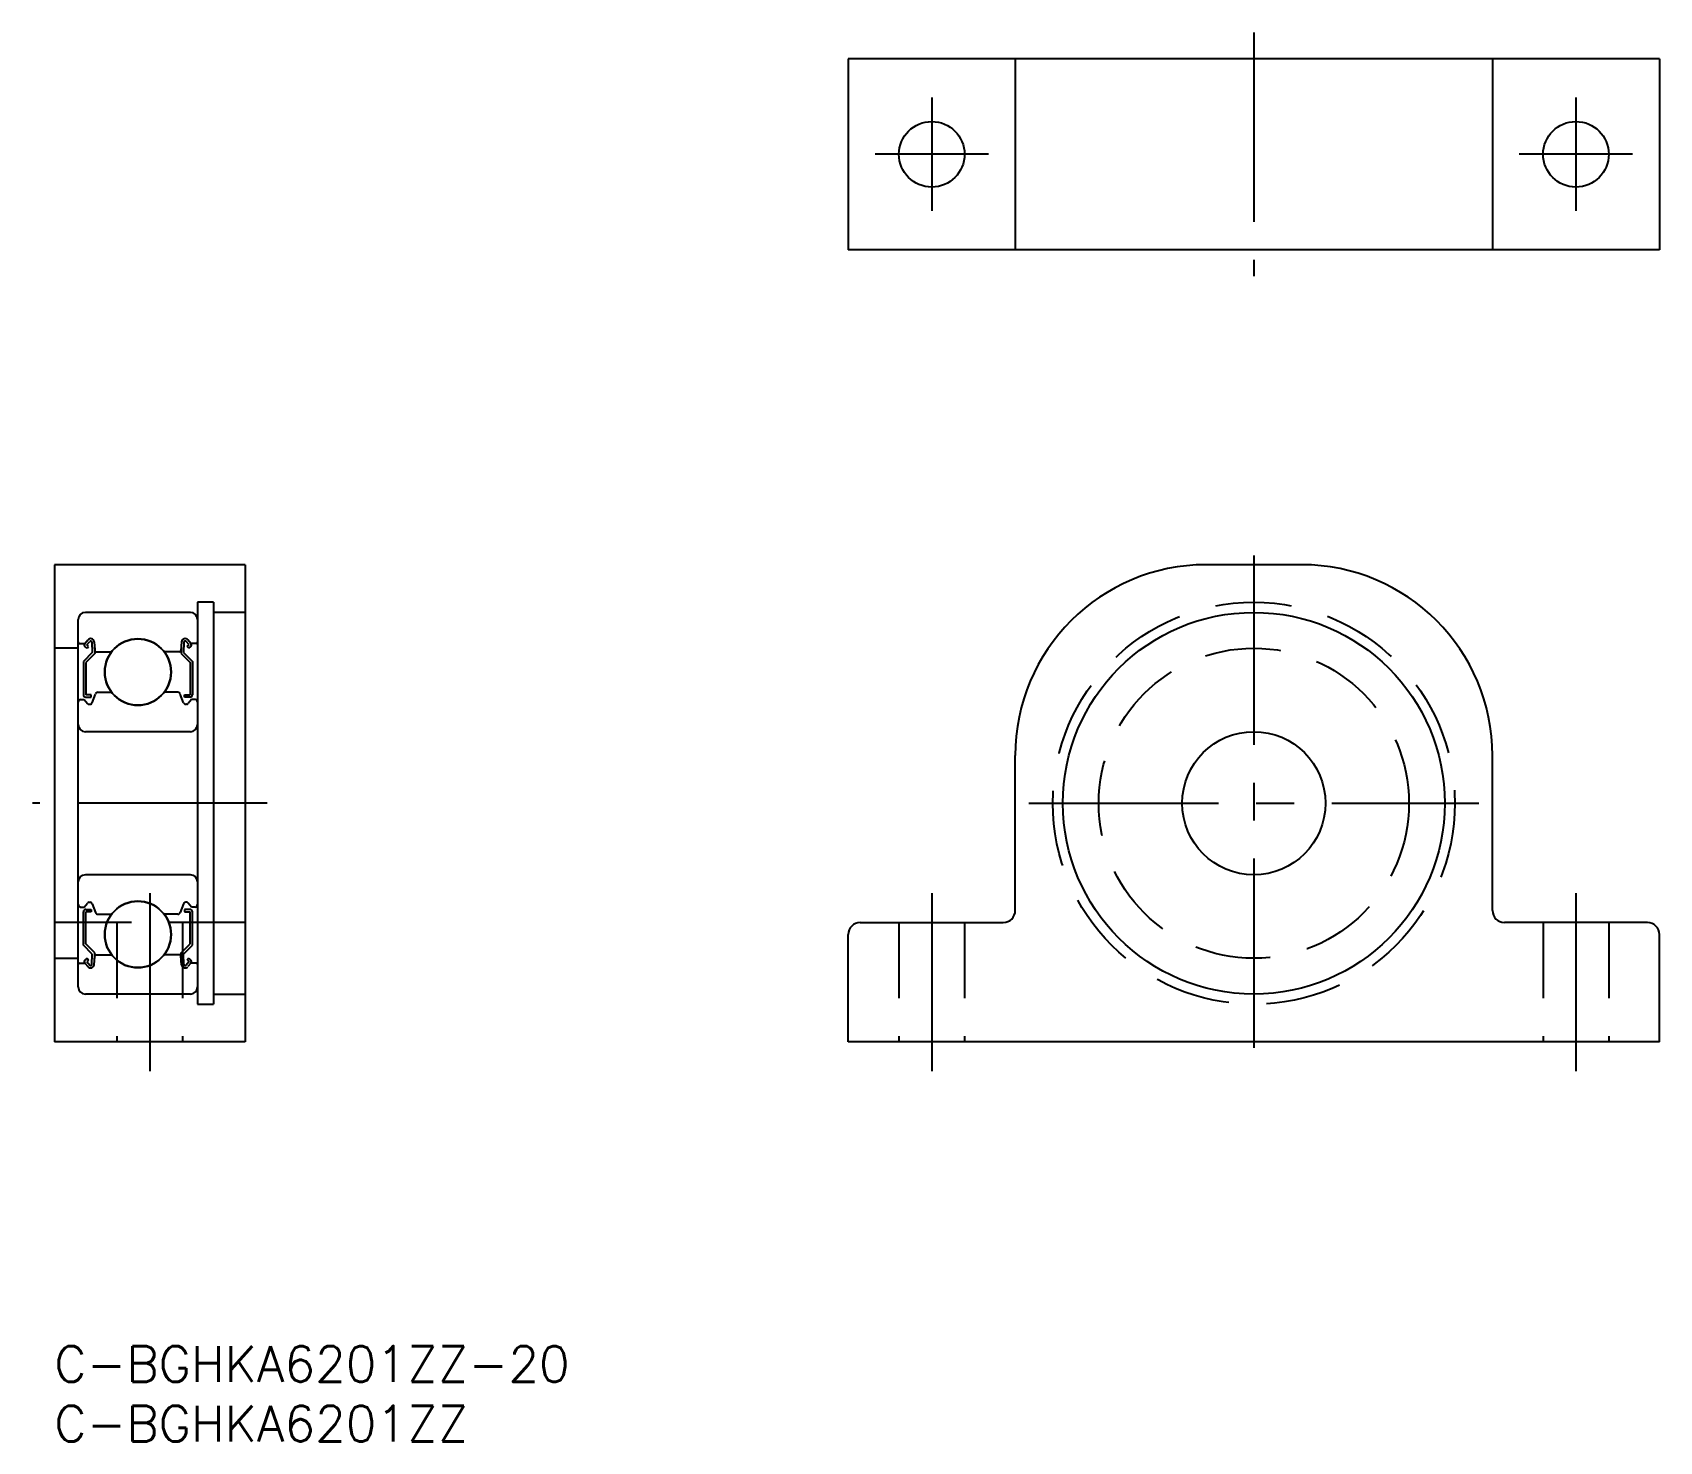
# Model space of a CAD drawing. Extents: x -2 to 135, y -8 to 110.
import ezdxf
from ezdxf.enums import TextEntityAlignment as Align

# ---------------------------------------------------------------- set-up
doc = ezdxf.new("R2010")
doc.units = 0
doc.header["$LTSCALE"] = 0.5
doc.linetypes.add('CENTER', pattern=[50.8, 31.75, -6.35, 6.35, -6.35])
doc.linetypes.add('DASHED', pattern=[19.05, 12.7, -6.35])
doc.layers.get('0').update_dxf_attribs({"linetype": 'CONTINUOUS'})
doc.layers.add('CENTER', color=1, linetype='CENTER')
doc.styles.get("Standard").update_dxf_attribs({"font": 'txt.shx', "height": 3, "bigfont": 'bigfont.shx'})

msp = doc.modelspace()

# ---------------------------------------------------------------- linework, layer by layer
at = {"color": 7, "linetype": 'CONTINUOUS'}
for p, q in [((66.55, 107.92), (66.55, 91.92)), ((134.55, 107.92), (66.55, 107.92)), ((80.55, 107.92), (80.55, 91.92)), ((120.55, 107.92), (120.55, 91.92)), ((134.55, 107.92), (134.55, 91.92)), ((134.55, 91.92), (66.55, 91.92)), ((0, 65.51), (0, 25.51)), ((16, 65.51), (0, 65.51)), ((16, 65.51), (16, 25.51)), ((104.55, 65.51), (96.55, 65.51)), ((11.4, 61.51), (2.6, 61.51)), ((12, 62.36), (12, 28.66)), ((13.35, 62.36), (12, 62.36)), ((13.35, 62.36), (13.35, 28.66)), ((16, 61.51), (13.35, 61.51)), ((2, 30.11), (2, 60.91)), ((2.1, 58.91), (2.56, 58.91)), ((2.56, 58.91), (2.81, 59.2)), ((2.71, 58.78), (2.96, 59.07)), ((2.87, 58.65), (2.71, 58.78)), ((2.74, 58.5), (2.87, 58.65)), ((3.14, 59.02), (3.18, 58.14)), ((3.34, 59.04), (3.4, 58.3)), ((10.66, 59.04), (10.6, 58.3)), ((10.86, 59.02), (10.82, 58.14)), ((11.29, 58.78), (11.04, 59.07)), ((11.13, 58.65), (11.29, 58.78)), ((11.26, 58.5), (11.13, 58.65)), ((11.44, 58.91), (11.19, 59.2)), ((11.9, 58.91), (11.44, 58.91)), ((2, 58.51), (0, 58.51)), ((3.18, 58.14), (2.43, 57.39)), ((2.43, 57.39), (2.43, 54.61)), ((2.74, 58.5), (2.58, 58.62)), ((3.38, 58.06), (2.63, 57.31)), ((2.63, 57.31), (2.63, 54.61)), ((3.38, 58.53), (3.38, 58.06)), ((3.5, 58.21), (4.8, 58.21)), ((10.5, 58.21), (9.2, 58.21)), ((10.62, 58.53), (10.62, 58.06)), ((10.62, 58.06), (11.37, 57.31)), ((10.82, 58.14), (11.57, 57.39)), ((11.26, 58.5), (11.42, 58.62)), ((11.37, 57.31), (11.37, 54.61)), ((11.57, 57.39), (11.57, 54.61)), ((3.08, 54.61), (2.63, 54.61)), ((3.08, 54.41), (3.08, 54.61)), ((3.18, 53.94), (3.45, 54.67)), ((3.64, 54.81), (4.8, 54.81)), ((10.36, 54.81), (9.2, 54.81)), ((10.82, 53.94), (10.55, 54.67)), ((10.92, 54.41), (10.92, 54.61)), ((10.92, 54.61), (11.37, 54.61)), ((2.2, 54.21), (2.5, 54.21)), ((2.5, 54.21), (2.78, 53.88)), ((2.63, 54.41), (3.08, 54.41)), ((2.93, 53.81), (2.99, 53.81)), ((11.37, 54.41), (10.92, 54.41)), ((11.07, 53.81), (11.01, 53.81)), ((11.5, 54.21), (11.22, 53.88)), ((11.8, 54.21), (11.5, 54.21)), ((11.4, 51.51), (2.6, 51.51)), ((80.55, 36.51), (80.55, 49.51)), ((120.55, 36.51), (120.55, 49.51)), ((11.4, 39.51), (2.6, 39.51)), ((2.5, 36.81), (2.78, 37.13)), ((2.93, 37.21), (2.99, 37.21)), ((3.18, 37.07), (3.45, 36.34)), ((10.82, 37.07), (10.55, 36.34)), ((11.07, 37.21), (11.01, 37.21)), ((11.5, 36.81), (11.22, 37.13)), ((2.2, 36.81), (2.5, 36.81)), ((2.43, 33.62), (2.43, 36.41)), ((2.63, 36.61), (3.08, 36.61)), ((2.63, 33.71), (2.63, 36.41)), ((3.08, 36.41), (2.63, 36.41)), ((3.08, 36.61), (3.08, 36.41)), ((3.64, 36.21), (4.8, 36.21)), ((10.36, 36.21), (9.2, 36.21)), ((10.92, 36.61), (10.92, 36.41)), ((11.37, 36.61), (10.92, 36.61)), ((10.92, 36.41), (11.37, 36.41)), ((11.37, 33.71), (11.37, 36.41)), ((11.8, 36.81), (11.5, 36.81)), ((11.57, 33.62), (11.57, 36.41)), ((67.55, 35.51), (79.55, 35.51)), ((133.55, 35.51), (121.55, 35.51)), ((66.55, 25.51), (66.55, 34.51)), ((134.55, 25.51), (134.55, 34.51)), ((3.18, 32.87), (2.43, 33.62)), ((3.38, 32.96), (2.63, 33.71)), ((3.14, 32), (3.18, 32.87)), ((3.38, 32.49), (3.38, 32.96)), ((3.5, 32.81), (4.8, 32.81)), ((10.5, 32.81), (9.2, 32.81)), ((10.62, 32.96), (11.37, 33.71)), ((10.62, 32.49), (10.62, 32.96)), ((10.82, 32.87), (11.57, 33.62)), ((10.86, 32), (10.82, 32.87)), ((0, 32.51), (2, 32.51)), ((2.1, 32.11), (2.56, 32.11)), ((2.56, 32.11), (2.81, 31.81)), ((2.74, 32.52), (2.58, 32.39)), ((2.87, 32.36), (2.71, 32.23)), ((2.71, 32.23), (2.96, 31.94)), ((2.74, 32.52), (2.87, 32.36)), ((3.34, 31.97), (3.4, 32.71)), ((10.66, 31.97), (10.6, 32.71)), ((11.29, 32.23), (11.04, 31.94)), ((11.26, 32.52), (11.13, 32.36)), ((11.13, 32.36), (11.29, 32.23)), ((11.44, 32.11), (11.19, 31.81)), ((11.26, 32.52), (11.42, 32.39)), ((11.9, 32.11), (11.44, 32.11)), ((11.4, 29.51), (2.6, 29.51)), ((12, 28.66), (13.35, 28.66)), ((13.35, 29.51), (16, 29.51)), ((16, 25.51), (0, 25.51)), ((134.55, 25.51), (66.55, 25.51))]:
    msp.add_line(p, q, dxfattribs=at)
at = {"color": 3, "linetype": 'DASHED'}
for p, q in [((16, 35.51), (0, 35.51)), ((5.25, 35.51), (5.25, 25.51)), ((10.75, 35.51), (10.75, 25.51)), ((70.8, 35.51), (70.8, 25.51)), ((76.3, 35.51), (76.3, 25.51)), ((124.8, 35.51), (124.8, 25.51)), ((130.3, 35.51), (130.3, 25.51))]:
    msp.add_line(p, q, dxfattribs=at)
at = {"color": 7, "linetype": 'CONTINUOUS'}
for centre, radius in [((73.55, 99.92), 2.75), ((127.55, 99.92), 2.75), ((100.55, 45.51), 16), ((7, 56.51), 2.78), ((100.55, 45.51), 6), ((7, 34.51), 2.78)]:
    msp.add_circle(centre, radius, dxfattribs=at)
at = {"color": 3, "linetype": 'DASHED'}
for radius in [16.85, 13]:
    msp.add_circle((100.55, 45.51), radius, dxfattribs=at)
at = {"color": 7, "linetype": 'CONTINUOUS'}
for centre, radius, start, end in [((96.55, 49.51), 16, 90, 180), ((104.55, 49.51), 16, 0, 90), ((2.6, 60.91), 0.6, 90, 180), ((11.4, 60.91), 0.6, 0, 90), ((2.1, 59.01), 0.1, 180, 270), ((2.71, 58.78), 0.2, 140.0012, 230.087), ((3.04, 59.01), 0.3, 4.9968, 140.0012), ((3.04, 59.01), 0.1, 2.8198, 140.0002), ((7, 56.51), 2.78, 90, 270), ((7, 56.51), 2.78, 270, 90), ((10.96, 59.01), 0.3, 39.9988, 175.0032), ((10.96, 59.01), 0.1, 39.9998, 177.1802), ((11.29, 58.78), 0.2, 309.913, 39.9988), ((11.9, 59.01), 0.1, 270, 0), ((3.5, 58.31), 0.1, 184.9968, 270), ((10.5, 58.31), 0.1, 270, 355.0032), ((2.63, 54.61), 0.2, 180, 270), ((3.64, 54.61), 0.2, 90, 159.9916), ((10.36, 54.61), 0.2, 20.0084, 90), ((11.37, 54.61), 0.2, 270, 0), ((2.2, 54.01), 0.2, 90, 180), ((2.93, 54.01), 0.2, 219.9952, 270), ((2.99, 54.01), 0.2, 270, 339.9916), ((11.01, 54.01), 0.2, 200.0084, 270), ((11.07, 54.01), 0.2, 270, 320.0048), ((11.8, 54.01), 0.2, 0, 90), ((2.6, 52.11), 0.6, 180, 270), ((11.4, 52.11), 0.6, 270, 0), ((2.6, 38.91), 0.6, 90, 180), ((11.4, 38.91), 0.6, 0, 90), ((2.2, 37.01), 0.2, 180, 270), ((2.93, 37.01), 0.2, 90, 140.0048), ((2.99, 37.01), 0.2, 20.0084, 90), ((7, 34.51), 2.78, 90, 270), ((7, 34.51), 2.78, 270, 90), ((11.01, 37.01), 0.2, 90, 159.9916), ((11.07, 37.01), 0.2, 39.9952, 90), ((11.8, 37.01), 0.2, 270, 0), ((2.63, 36.41), 0.2, 90, 180), ((3.64, 36.41), 0.2, 200.0084, 270), ((10.36, 36.41), 0.2, 270, 339.9916), ((11.37, 36.41), 0.2, 0, 90), ((67.55, 34.51), 1, 90, 180), ((79.55, 36.51), 1, 270, 0), ((121.55, 36.51), 1, 180, 270), ((133.55, 34.51), 1, 0, 90), ((3.5, 32.71), 0.1, 90, 175.0032), ((10.5, 32.71), 0.1, 4.9968, 90), ((2.1, 32.01), 0.1, 90, 180), ((2.71, 32.23), 0.2, 129.913, 219.9988), ((3.04, 32), 0.3, 219.9988, 355.0032), ((3.04, 32), 0.1, 219.9998, 357.1802), ((10.96, 32), 0.3, 184.9968, 320.0012), ((10.96, 32), 0.1, 182.8198, 320.0002), ((11.29, 32.23), 0.2, 320.0012, 50.087), ((11.9, 32.01), 0.1, 0, 90), ((2.6, 30.11), 0.6, 180, 270), ((11.4, 30.11), 0.6, 270, 0)]:
    msp.add_arc(centre, radius, start, end, dxfattribs=at)
at = {"layer": 'CENTER', "color": 1, "linetype": 'CENTER'}
for p, q in [((100.55, 110.13), (100.55, 89.7)), ((73.55, 104.67), (73.55, 95.17)), ((127.55, 104.67), (127.55, 95.17)), ((78.3, 99.92), (68.8, 99.92)), ((132.3, 99.92), (122.8, 99.92)), ((100.55, 66.28), (100.55, 22.23)), ((17.83, 45.51), (-1.83, 45.51)), ((81.7, 45.51), (119.4, 45.51)), ((8, 37.96), (8, 23.05)), ((73.55, 37.96), (73.55, 23.05)), ((127.55, 37.96), (127.55, 23.05))]:
    msp.add_line(p, q, dxfattribs=at)

# ---------------------------------------------------------------- texts
at = {"color": 7, "linetype": 'CONTINUOUS'}
for s, p in [('C-BGHKA6201ZZ-20', (0, 0)), ('C-BGHKA6201ZZ', (0, -5))]:
    msp.add_text(s, height=3, dxfattribs=at).set_placement(p, align=Align.TOP_LEFT)

doc.saveas('drawing.dxf')
